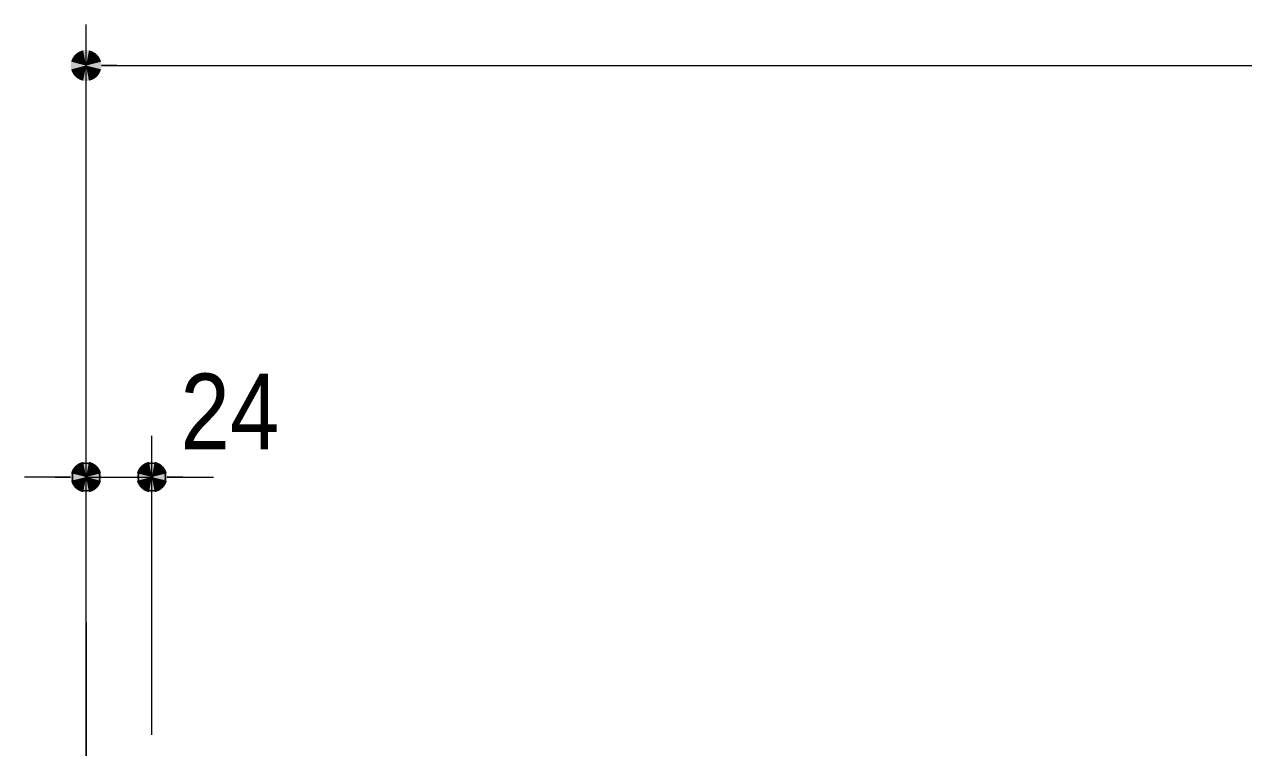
# Model space of a CAD drawing. Units: millimetres, scale not verified. Extents: x -4547 to 4547, y -2305 to 2305.
# Drawn here: x -3194.9 to -2750.1, y 671.5 to 935.1 of the extents above; entities that cross this region are included whole.
import ezdxf
from ezdxf.enums import TextEntityAlignment as Align

# ---------------------------------------------------------------- set-up
doc = ezdxf.new("R2010")
doc.units = ezdxf.units.MM
doc.header["$LTSCALE"] = 20
doc.header["$PDMODE"] = 32
doc.header["$PDSIZE"] = 10
for name, color, linetype, lineweight in [('0-1_3一般', 7, 'Continuous', 15), ('0-2_2寸法-1', 7, 'Continuous', 15), ('0-3_0', 7, 'Continuous', 25), ('0-5_2寸法-2', 7, 'Continuous', 15)]:
    doc.layers.add(name, color=color, linetype=linetype, lineweight=lineweight)
doc.layers.add('0-4_Defpoints', color=7, linetype='Continuous')
doc.styles.add('ＭＳ Ｐゴシック', font='')
doc.styles.get('ＭＳ Ｐゴシック').set_extended_font_data('MS PGothic')

# ---------------------------------------------------------------- blocks, each defined once
blk = doc.blocks.new('グループ-35')
at = {"layer": '0-1_3一般'}
for p, q in [((-36634.5, 13710), (-36634.5, 14770)), ((-36634.5, 14770), (-36634.5, 13710))]:
    blk.add_line(p, q, dxfattribs=at)
blk = doc.blocks.new('グループ-40')
at = {"layer": '0-1_3一般'}
blk.add_blockref('グループ-35', (0, 0), dxfattribs=at)
blk = doc.blocks.new('_Dot')
at = {"layer": '0-3_0'}
blk.add_line((-10, 0), (-20, 0), dxfattribs=at)
for points in [[(0, 0), (-6.37, 7.71), (-5.36, 8.44)], [(0, 0), (-5.36, 8.44), (-4.26, 9.05)], [(0, 0), (-4.26, 9.05), (-3.09, 9.51)], [(0, 0), (-3.09, 9.51), (-1.87, 9.82)], [(0, 0), (-1.87, 9.82), (-0.63, 9.98)], [(0, 0), (-0.63, 9.98), (0.63, 9.98)], [(0, 0), (0.63, 9.98), (1.87, 9.82)], [(0, 0), (1.87, 9.82), (3.09, 9.51)], [(0, 0), (3.09, 9.51), (4.26, 9.05)], [(0, 0), (4.26, 9.05), (5.36, 8.44)], [(0, 0), (5.36, 8.44), (6.37, 7.71)], [(0, 0), (-10, 0), (-9.92, 1.25)], [(0, 0), (-9.92, -1.25), (-10, 0)], [(0, 0), (-9.92, 1.25), (-9.69, 2.49)], [(0, 0), (-9.69, -2.49), (-9.92, -1.25)], [(0, 0), (-9.69, 2.49), (-9.3, 3.68)], [(0, 0), (-9.3, -3.68), (-9.69, -2.49)], [(0, 0), (-9.3, 3.68), (-8.76, 4.82)], [(0, 0), (-8.76, -4.82), (-9.3, -3.68)], [(0, 0), (-8.76, 4.82), (-8.09, 5.88)], [(0, 0), (-8.09, -5.88), (-8.76, -4.82)], [(0, 0), (-8.09, 5.88), (-7.29, 6.85)], [(0, 0), (-7.29, -6.85), (-8.09, -5.88)], [(0, 0), (-7.29, 6.85), (-6.37, 7.71)], [(0, 0), (-6.37, -7.71), (-7.29, -6.85)], [(0, 0), (-5.36, -8.44), (-6.37, -7.71)], [(0, 0), (-4.26, -9.05), (-5.36, -8.44)], [(0, 0), (-3.09, -9.51), (-4.26, -9.05)], [(0, 0), (-1.87, -9.82), (-3.09, -9.51)], [(0, 0), (-0.63, -9.98), (-1.87, -9.82)], [(0, 0), (0.63, -9.98), (-0.63, -9.98)], [(0, 0), (6.37, 7.71), (7.29, 6.85)], [(0, 0), (7.29, 6.85), (8.09, 5.88)], [(0, 0), (8.09, 5.88), (8.76, 4.82)], [(0, 0), (8.76, 4.82), (9.3, 3.68)], [(0, 0), (9.3, 3.68), (9.69, 2.49)], [(0, 0), (9.69, 2.49), (9.92, 1.25)], [(0, 0), (9.92, 1.25), (10, 0)], [(0, 0), (1.87, -9.82), (0.63, -9.98)], [(0, 0), (3.09, -9.51), (1.87, -9.82)], [(0, 0), (4.26, -9.05), (3.09, -9.51)], [(0, 0), (5.36, -8.44), (4.26, -9.05)], [(0, 0), (6.37, -7.71), (5.36, -8.44)], [(0, 0), (7.29, -6.85), (6.37, -7.71)], [(0, 0), (8.09, -5.88), (7.29, -6.85)], [(0, 0), (8.76, -4.82), (8.09, -5.88)], [(0, 0), (9.3, -3.68), (8.76, -4.82)], [(0, 0), (9.69, -2.49), (9.3, -3.68)], [(0, 0), (9.92, -1.25), (9.69, -2.49)], [(0, 0), (10, 0), (9.92, -1.25)]]:
    blk.add_solid(points, dxfattribs=at)

msp = doc.modelspace()

# ---------------------------------------------------------------- linework, layer by layer
at = {"layer": '0-2_2寸法-1'}
for p, q in [((-3172.35, 785.11), (-3172.35, 935.11)), ((-3161.09, 920.11), (-741.6, 920.11))]:
    msp.add_line(p, q, dxfattribs=at)
at = {"layer": '0-4_Defpoints'}
for p in [(-3172.35, 770.11), (-3148.35, 770.11)]:
    msp.add_point(p, dxfattribs=at)
at = {"layer": '0-5_2寸法-2'}
for p, q in [((-3172.35, 679.11), (-3172.35, 785.11)), ((-3148.35, 676.11), (-3148.35, 785.11)), ((-3183.6, 770.11), (-3194.86, 770.11)), ((-3172.35, 770.11), (-3148.35, 770.11)), ((-3137.09, 770.11), (-3125.83, 770.11))]:
    msp.add_line(p, q, dxfattribs=at)

# ---------------------------------------------------------------- block references
at = {"layer": '0-1_3一般', "xscale": 0.05, "yscale": 0.05}
msp.add_blockref('グループ-40', (-1340.62, -21.39), dxfattribs=at)
at = {"layer": '0-2_2寸法-1', "xscale": 0.5627563, "yscale": 0.5627563, "rotation": 180}
msp.add_blockref('_Dot', (-3172.35, 920.11), dxfattribs=at)
at = {"layer": '0-5_2寸法-2', "xscale": 0.5627563, "yscale": 0.5627563}
msp.add_blockref('_Dot', (-3172.35, 770.11), dxfattribs=at)
at = {"layer": '0-5_2寸法-2', "xscale": 0.5627563, "yscale": 0.5627563, "rotation": 180}
msp.add_blockref('_Dot', (-3148.35, 770.11), dxfattribs=at)

# ---------------------------------------------------------------- texts
at = {"layer": '0-5_2寸法-2', "style": 'ＭＳ Ｐゴシック', "width": 0.9}
msp.add_text('24', height=27.57, dxfattribs=at).set_placement((-3137.94, 771.97), align=Align.BOTTOM_LEFT)

doc.saveas('drawing.dxf')
